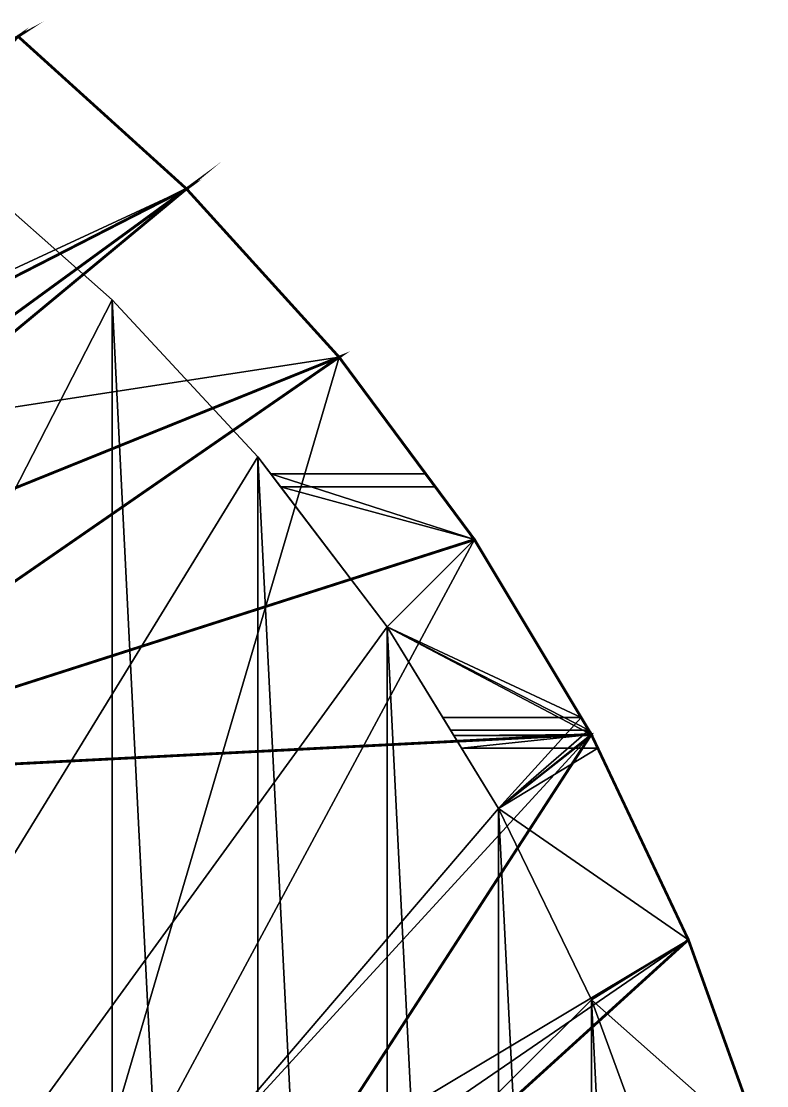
# Model space of a CAD drawing. Extents: x 4.6 to 28.8, y 0.1 to 46.7.
# Drawn here: x 19.71 to 27.22, y 30.93 to 41.67 of the extents above; entities that cross this region are included whole.
import ezdxf

# ---------------------------------------------------------------- set-up
doc = ezdxf.new("R2010")
doc.units = 0
doc.layers.get('0').update_dxf_attribs({"linetype": 'CONTINUOUS'})

msp = doc.modelspace()

# ---------------------------------------------------------------- linework, layer by layer
at = {"color": 252, "const_width": 0.0283}
for points in [[(14.361, 38.045), (14.016, 38.538), (19.675, 41.52), (14.361, 38.045)], [(14.454, 37.909), (19.675, 41.52), (15.136, 36.786), (14.454, 37.909)], [(21.373, 39.982), (15.136, 36.786), (19.675, 41.52), (21.373, 39.982)], [(15.695, 35.839), (21.373, 39.982), (15.922, 35.459), (15.695, 35.839)], [(15.136, 36.786), (21.373, 39.982), (15.695, 35.839), (15.136, 36.786)], [(22.912, 38.284), (15.922, 35.459), (21.373, 39.982), (22.912, 38.284)], [(16.766, 34.033), (15.922, 35.459), (22.912, 38.284), (16.766, 34.033)], [(22.912, 38.284), (24.277, 36.443), (16.766, 34.033), (22.912, 38.284)], [(24.277, 36.443), (25.455, 34.478), (16.766, 34.033), (24.277, 36.443)], [(20.777, 27.262), (16.766, 34.033), (25.455, 34.478), (20.777, 27.262)], [(26.434, 32.406), (20.777, 27.262), (25.455, 34.478), (26.434, 32.406)], [(26.434, 32.406), (27.207, 30.249), (20.777, 27.262), (26.434, 32.406)]]:
    msp.add_lwpolyline(points, dxfattribs=at)
at = {"color": 252}
for points in [[(21.373, 39.982, 85.616), (19.675, 41.52, 85.616), (15.139, 37.09, 85.616), (21.373, 39.982, 85.616)], [(19.675, 41.52, 0), (19.675, 41.52, 85.616), (21.373, 39.982, 0), (19.675, 41.52, 0)], [(21.373, 39.982, 85.616), (21.373, 39.982, 0), (19.675, 41.52, 85.616), (21.373, 39.982, 85.616)], [(20.624, 38.861, 83.671), (8.177, 14.59, 83.671), (19.004, 40.295, 83.671), (20.624, 38.861, 83.671)], [(20.624, 38.861, 83.671), (19.004, 40.295, 83.671), (20.624, 38.861, 1.943), (20.624, 38.861, 83.671)], [(19.004, 40.295, 1.943), (20.624, 38.861, 1.943), (19.004, 40.295, 83.671), (19.004, 40.295, 1.943)], [(19.004, 40.295, 1.943), (20.624, 8.081, 1.943), (20.624, 38.861, 1.943), (19.004, 40.295, 1.943)], [(21.373, 39.982, 85.616), (15.139, 37.09, 85.616), (22.912, 38.284, 85.616), (21.373, 39.982, 85.616)], [(21.373, 39.982, 85.616), (22.912, 38.284, 51.008), (21.373, 39.982, 0), (21.373, 39.982, 85.616)], [(22.912, 38.284, 85.616), (22.912, 38.284, 51.008), (21.373, 39.982, 85.616), (22.912, 38.284, 85.616)], [(22.912, 38.284, 0), (21.373, 39.982, 0), (22.912, 38.284, 51.008), (22.912, 38.284, 0)], [(22.093, 37.278, 83.671), (8.177, 14.59, 83.671), (20.624, 38.861, 83.671), (22.093, 37.278, 83.671)], [(22.093, 9.664, 1.943), (20.624, 38.861, 1.943), (20.624, 8.081, 1.943), (22.093, 9.664, 1.943)], [(20.624, 38.861, 83.671), (22.093, 37.278, 51.008), (22.093, 37.278, 83.671), (20.624, 38.861, 83.671)], [(20.624, 38.861, 83.671), (20.624, 38.861, 1.943), (22.093, 37.278, 51.008), (20.624, 38.861, 83.671)], [(22.093, 37.278, 1.943), (22.093, 37.278, 51.008), (20.624, 38.861, 1.943), (22.093, 37.278, 1.943)], [(20.624, 38.861, 1.943), (22.093, 9.664, 1.943), (22.093, 37.278, 1.943), (20.624, 38.861, 1.943)], [(20.058, 28.591, 85.616), (22.912, 38.284, 85.616), (15.139, 37.09, 85.616), (20.058, 28.591, 85.616)], [(22.912, 38.284, 85.616), (20.058, 28.591, 85.616), (24.277, 36.443, 85.616), (22.912, 38.284, 85.616)], [(24.277, 36.443, 0), (22.912, 38.284, 0), (24.277, 36.443, 46.828), (24.277, 36.443, 0)], [(23.785, 37.106, 47.977), (24.277, 36.443, 46.828), (22.912, 38.284, 0), (23.785, 37.106, 47.977)], [(24.277, 36.443, 49.073), (23.785, 37.106, 47.977), (22.912, 38.284, 51.008), (24.277, 36.443, 49.073)], [(22.912, 38.284, 51.008), (23.785, 37.106, 47.977), (22.912, 38.284, 0), (22.912, 38.284, 51.008)], [(23.881, 36.977, 57.747), (24.277, 36.443, 56.822), (22.912, 38.284, 51.008), (23.881, 36.977, 57.747)], [(24.277, 36.443, 56.822), (24.277, 36.443, 49.073), (22.912, 38.284, 51.008), (24.277, 36.443, 56.822)], [(24.277, 36.443, 58.63), (23.881, 36.977, 57.747), (22.912, 38.284, 85.616), (24.277, 36.443, 58.63)], [(22.912, 38.284, 51.008), (22.912, 38.284, 85.616), (23.881, 36.977, 57.747), (22.912, 38.284, 51.008)], [(24.277, 36.443, 58.63), (22.912, 38.284, 85.616), (24.277, 36.443, 85.616), (24.277, 36.443, 58.63)], [(23.397, 35.563, 83.671), (8.177, 14.59, 83.671), (22.093, 37.278, 83.671), (23.397, 35.563, 83.671)], [(23.397, 11.379, 1.943), (22.093, 37.278, 1.943), (22.093, 9.664, 1.943), (23.397, 11.379, 1.943)], [(22.322, 36.977, 57.747), (23.397, 35.563, 60.086), (22.093, 37.278, 83.671), (22.322, 36.977, 57.747)], [(22.093, 37.278, 83.671), (22.093, 37.278, 51.008), (22.322, 36.977, 57.747), (22.093, 37.278, 83.671)], [(23.397, 35.563, 83.671), (22.093, 37.278, 83.671), (23.397, 35.563, 60.086), (23.397, 35.563, 83.671)], [(23.397, 35.563, 55.297), (22.322, 36.977, 57.747), (22.093, 37.278, 51.008), (23.397, 35.563, 55.297)], [(23.397, 35.563, 55.297), (22.093, 37.278, 51.008), (23.397, 35.563, 50.529), (23.397, 35.563, 55.297)], [(22.093, 37.278, 51.008), (22.093, 37.278, 1.943), (22.224, 37.106, 47.977), (22.093, 37.278, 51.008)], [(22.093, 37.278, 51.008), (22.224, 37.106, 47.977), (23.397, 35.563, 50.529), (22.093, 37.278, 51.008)], [(22.224, 37.106, 47.977), (22.093, 37.278, 1.943), (23.397, 35.563, 45.303), (22.224, 37.106, 47.977)], [(23.397, 35.563, 1.943), (23.397, 35.563, 45.303), (22.093, 37.278, 1.943), (23.397, 35.563, 1.943)], [(22.093, 37.278, 1.943), (23.397, 11.379, 1.943), (23.397, 35.563, 1.943), (22.093, 37.278, 1.943)], [(24.277, 36.443, 49.073), (23.397, 35.563, 50.529), (22.224, 37.106, 47.977), (24.277, 36.443, 49.073)], [(24.277, 36.443, 46.828), (22.224, 37.106, 47.977), (23.397, 35.563, 45.303), (24.277, 36.443, 46.828)], [(22.224, 37.106, 47.977), (23.785, 37.106, 47.977), (24.277, 36.443, 49.073), (22.224, 37.106, 47.977)], [(23.785, 37.106, 47.977), (22.224, 37.106, 47.977), (24.277, 36.443, 46.828), (23.785, 37.106, 47.977)], [(23.881, 36.977, 57.747), (24.277, 36.443, 58.63), (22.322, 36.977, 57.747), (23.881, 36.977, 57.747)], [(23.397, 35.563, 55.297), (24.277, 36.443, 56.822), (22.322, 36.977, 57.747), (23.397, 35.563, 55.297)], [(23.397, 35.563, 60.086), (22.322, 36.977, 57.747), (24.277, 36.443, 58.63), (23.397, 35.563, 60.086)], [(23.881, 36.977, 57.747), (22.322, 36.977, 57.747), (24.277, 36.443, 56.822), (23.881, 36.977, 57.747)], [(25.455, 34.478, 85.616), (24.277, 36.443, 85.616), (20.058, 28.591, 85.616), (25.455, 34.478, 85.616)], [(25.43, 34.519, 53.488), (24.277, 36.443, 56.822), (23.397, 35.563, 55.297), (25.43, 34.519, 53.488)], [(25.455, 34.478, 61.881), (23.397, 35.563, 60.086), (24.277, 36.443, 58.63), (25.455, 34.478, 61.881)], [(24.277, 36.443, 46.828), (23.397, 35.563, 45.303), (25.353, 34.648, 43.718), (24.277, 36.443, 46.828)], [(24.277, 36.443, 49.073), (25.455, 34.478, 52.322), (23.397, 35.563, 50.529), (24.277, 36.443, 49.073)], [(24.277, 36.443, 0), (25.353, 34.648, 43.718), (25.455, 34.478, 0), (24.277, 36.443, 0)], [(24.277, 36.443, 46.828), (25.353, 34.648, 43.718), (24.277, 36.443, 0), (24.277, 36.443, 46.828)], [(25.455, 34.478, 52.322), (24.277, 36.443, 49.073), (25.43, 34.519, 53.488), (25.455, 34.478, 52.322)], [(24.277, 36.443, 58.63), (24.277, 36.443, 85.616), (25.455, 34.478, 61.881), (24.277, 36.443, 58.63)], [(24.277, 36.443, 56.822), (25.43, 34.519, 53.488), (24.277, 36.443, 49.073), (24.277, 36.443, 56.822)], [(24.277, 36.443, 85.616), (25.455, 34.478, 85.616), (25.455, 34.478, 61.881), (24.277, 36.443, 85.616)], [(24.521, 33.731, 83.671), (8.177, 14.59, 83.671), (23.397, 35.563, 83.671), (24.521, 33.731, 83.671)], [(24.521, 13.211, 1.943), (23.397, 35.563, 1.943), (23.397, 11.379, 1.943), (24.521, 13.211, 1.943)], [(23.397, 35.563, 83.671), (24.147, 34.34, 62.11), (24.521, 33.731, 83.671), (23.397, 35.563, 83.671)], [(23.397, 35.563, 55.297), (23.397, 35.563, 50.529), (24.037, 34.519, 53.488), (23.397, 35.563, 55.297)], [(24.068, 34.468, 52.339), (24.037, 34.519, 53.488), (23.397, 35.563, 50.529), (24.068, 34.468, 52.339)], [(23.397, 35.563, 60.086), (24.147, 34.34, 62.11), (23.397, 35.563, 83.671), (23.397, 35.563, 60.086)], [(23.397, 35.563, 55.297), (24.037, 34.519, 53.488), (25.43, 34.519, 53.488), (23.397, 35.563, 55.297)], [(24.147, 34.34, 62.11), (23.397, 35.563, 60.086), (25.455, 34.478, 61.881), (24.147, 34.34, 62.11)], [(23.397, 35.563, 45.303), (23.397, 35.563, 1.943), (23.958, 34.648, 43.718), (23.397, 35.563, 45.303)], [(23.397, 35.563, 1.943), (24.521, 33.731, 1.943), (23.958, 34.648, 43.718), (23.397, 35.563, 1.943)], [(23.958, 34.648, 43.718), (25.353, 34.648, 43.718), (23.397, 35.563, 45.303), (23.958, 34.648, 43.718)], [(24.068, 34.468, 52.339), (23.397, 35.563, 50.529), (25.455, 34.478, 52.322), (24.068, 34.468, 52.339)], [(23.397, 35.563, 1.943), (24.521, 13.211, 1.943), (24.521, 33.731, 1.943), (23.397, 35.563, 1.943)], [(23.958, 34.648, 43.718), (24.521, 33.731, 43.736), (25.353, 34.648, 43.718), (23.958, 34.648, 43.718)], [(24.521, 33.731, 43.736), (23.958, 34.648, 43.718), (24.521, 33.731, 1.943), (24.521, 33.731, 43.736)], [(25.455, 34.478, 43.721), (25.353, 34.648, 43.718), (24.521, 33.731, 43.736), (25.455, 34.478, 43.721)], [(25.455, 34.478, 43.721), (25.455, 34.478, 0), (25.353, 34.648, 43.718), (25.455, 34.478, 43.721)], [(26.434, 32.406, 85.616), (25.455, 34.478, 85.616), (20.058, 28.591, 85.616), (26.434, 32.406, 85.616)], [(24.521, 33.731, 53.504), (24.037, 34.519, 53.488), (24.068, 34.468, 52.339), (24.521, 33.731, 53.504)], [(25.43, 34.519, 53.488), (24.037, 34.519, 53.488), (24.521, 33.731, 53.504), (25.43, 34.519, 53.488)], [(25.459, 34.468, 52.339), (24.068, 34.468, 52.339), (25.455, 34.478, 52.322), (25.459, 34.468, 52.339)], [(25.52, 34.34, 62.11), (24.147, 34.34, 62.11), (25.455, 34.478, 61.881), (25.52, 34.34, 62.11)], [(25.43, 34.519, 53.488), (24.521, 33.731, 53.504), (25.455, 34.478, 53.489), (25.43, 34.519, 53.488)], [(26.434, 32.406, 53.531), (25.455, 34.478, 53.489), (24.521, 33.731, 53.504), (26.434, 32.406, 53.531)], [(26.434, 32.406, 43.763), (25.455, 34.478, 43.721), (24.521, 33.731, 43.736), (26.434, 32.406, 43.763)], [(25.455, 34.478, 52.322), (25.43, 34.519, 53.488), (25.455, 34.478, 53.489), (25.455, 34.478, 52.322)], [(26.434, 32.406, 43.763), (26.434, 32.406, 0), (25.455, 34.478, 43.721), (26.434, 32.406, 43.763)], [(25.455, 34.478, 0), (25.455, 34.478, 43.721), (26.434, 32.406, 0), (25.455, 34.478, 0)], [(25.455, 34.478, 53.489), (26.434, 32.406, 53.531), (26.434, 32.406, 52.381), (25.455, 34.478, 53.489)], [(25.52, 34.34, 62.11), (25.455, 34.478, 85.616), (26.434, 32.406, 62.149), (25.52, 34.34, 62.11)], [(26.434, 32.406, 85.616), (26.434, 32.406, 62.149), (25.455, 34.478, 85.616), (26.434, 32.406, 85.616)], [(25.459, 34.468, 52.339), (25.455, 34.478, 53.489), (26.434, 32.406, 52.381), (25.459, 34.468, 52.339)], [(25.455, 34.478, 53.489), (25.459, 34.468, 52.339), (25.455, 34.478, 52.322), (25.455, 34.478, 53.489)], [(25.455, 34.478, 61.881), (25.455, 34.478, 85.616), (25.52, 34.34, 62.11), (25.455, 34.478, 61.881)], [(24.521, 33.731, 53.504), (24.068, 34.468, 52.339), (24.521, 33.731, 52.354), (24.521, 33.731, 53.504)], [(24.068, 34.468, 52.339), (25.459, 34.468, 52.339), (24.521, 33.731, 52.354), (24.068, 34.468, 52.339)], [(26.434, 32.406, 52.381), (24.521, 33.731, 52.354), (25.459, 34.468, 52.339), (26.434, 32.406, 52.381)], [(24.521, 33.731, 62.123), (24.521, 33.731, 83.671), (24.147, 34.34, 62.11), (24.521, 33.731, 62.123)], [(24.147, 34.34, 62.11), (25.52, 34.34, 62.11), (24.521, 33.731, 62.123), (24.147, 34.34, 62.11)], [(26.434, 32.406, 62.149), (24.521, 33.731, 62.123), (25.52, 34.34, 62.11), (26.434, 32.406, 62.149)], [(25.456, 31.8, 83.671), (8.177, 14.59, 83.671), (24.521, 33.731, 83.671), (25.456, 31.8, 83.671)], [(25.456, 15.142, 1.943), (24.521, 33.731, 1.943), (24.521, 13.211, 1.943), (25.456, 15.142, 1.943)], [(24.521, 33.731, 52.354), (25.456, 31.8, 52.393), (24.521, 33.731, 53.504), (24.521, 33.731, 52.354)], [(25.456, 31.8, 53.543), (24.521, 33.731, 53.504), (25.456, 31.8, 52.393), (25.456, 31.8, 53.543)], [(25.456, 31.8, 83.671), (24.521, 33.731, 83.671), (25.456, 31.8, 62.162), (25.456, 31.8, 83.671)], [(24.521, 33.731, 62.123), (25.456, 31.8, 62.162), (24.521, 33.731, 83.671), (24.521, 33.731, 62.123)], [(24.521, 33.731, 52.354), (26.434, 32.406, 52.381), (25.456, 31.8, 52.393), (24.521, 33.731, 52.354)], [(24.521, 33.731, 62.123), (26.434, 32.406, 62.149), (25.456, 31.8, 62.162), (24.521, 33.731, 62.123)], [(24.521, 33.731, 53.504), (25.456, 31.8, 53.543), (26.434, 32.406, 53.531), (24.521, 33.731, 53.504)], [(25.456, 31.8, 43.775), (24.521, 33.731, 43.736), (25.456, 31.8, 1.943), (25.456, 31.8, 43.775)], [(24.521, 33.731, 43.736), (25.456, 31.8, 43.775), (26.434, 32.406, 43.763), (24.521, 33.731, 43.736)], [(24.521, 33.731, 43.736), (24.521, 33.731, 1.943), (25.456, 31.8, 1.943), (24.521, 33.731, 43.736)], [(24.521, 33.731, 1.943), (25.456, 15.142, 1.943), (25.456, 31.8, 1.943), (24.521, 33.731, 1.943)], [(20.058, 28.591, 85.616), (20.291, 28.184, 85.616), (26.434, 32.406, 85.616), (20.058, 28.591, 85.616)], [(27.207, 30.249, 85.616), (26.434, 32.406, 85.616), (20.291, 28.184, 85.616), (27.207, 30.249, 85.616)], [(25.456, 31.8, 62.162), (26.434, 32.406, 62.149), (27.207, 30.249, 62.193), (25.456, 31.8, 62.162)], [(26.434, 32.406, 53.531), (25.456, 31.8, 53.543), (27.207, 30.249, 53.575), (26.434, 32.406, 53.531)], [(27.207, 30.249, 52.425), (25.456, 31.8, 52.393), (26.434, 32.406, 52.381), (27.207, 30.249, 52.425)], [(26.434, 32.406, 43.763), (25.456, 31.8, 43.775), (27.207, 30.249, 43.806), (26.434, 32.406, 43.763)], [(27.207, 30.249, 53.575), (27.207, 30.249, 52.425), (26.434, 32.406, 53.531), (27.207, 30.249, 53.575)], [(27.207, 30.249, 85.616), (27.207, 30.249, 62.193), (26.434, 32.406, 85.616), (27.207, 30.249, 85.616)], [(26.434, 32.406, 62.149), (26.434, 32.406, 85.616), (27.207, 30.249, 62.193), (26.434, 32.406, 62.149)], [(26.434, 32.406, 52.381), (26.434, 32.406, 53.531), (27.207, 30.249, 52.425), (26.434, 32.406, 52.381)], [(26.434, 32.406, 43.763), (27.207, 30.249, 0), (26.434, 32.406, 0), (26.434, 32.406, 43.763)], [(26.434, 32.406, 43.763), (27.207, 30.249, 43.806), (27.207, 30.249, 0), (26.434, 32.406, 43.763)], [(26.193, 29.789, 83.671), (8.177, 14.59, 83.671), (25.456, 31.8, 83.671), (26.193, 29.789, 83.671)], [(26.193, 17.153, 1.943), (25.456, 31.8, 1.943), (25.456, 15.142, 1.943), (26.193, 17.153, 1.943)], [(25.456, 31.8, 53.543), (26.193, 29.789, 52.434), (26.193, 29.789, 53.584), (25.456, 31.8, 53.543)], [(26.193, 29.789, 83.671), (25.456, 31.8, 83.671), (26.193, 29.789, 62.203), (26.193, 29.789, 83.671)], [(25.456, 31.8, 52.393), (26.193, 29.789, 52.434), (25.456, 31.8, 53.543), (25.456, 31.8, 52.393)], [(25.456, 31.8, 62.162), (26.193, 29.789, 62.203), (25.456, 31.8, 83.671), (25.456, 31.8, 62.162)], [(25.456, 31.8, 52.393), (27.207, 30.249, 52.425), (26.193, 29.789, 52.434), (25.456, 31.8, 52.393)], [(25.456, 31.8, 62.162), (27.207, 30.249, 62.193), (26.193, 29.789, 62.203), (25.456, 31.8, 62.162)], [(26.193, 29.789, 53.584), (27.207, 30.249, 53.575), (25.456, 31.8, 53.543), (26.193, 29.789, 53.584)], [(26.193, 29.789, 43.816), (27.207, 30.249, 43.806), (25.456, 31.8, 43.775), (26.193, 29.789, 43.816)], [(26.193, 29.789, 43.816), (25.456, 31.8, 43.775), (26.193, 29.789, 1.943), (26.193, 29.789, 43.816)], [(25.456, 31.8, 1.943), (26.193, 29.789, 1.943), (25.456, 31.8, 43.775), (25.456, 31.8, 1.943)], [(26.193, 17.153, 1.943), (26.193, 29.789, 1.943), (25.456, 31.8, 1.943), (26.193, 17.153, 1.943)]]:
    msp.add_polyline3d(points, dxfattribs=at)

doc.saveas('drawing.dxf')
